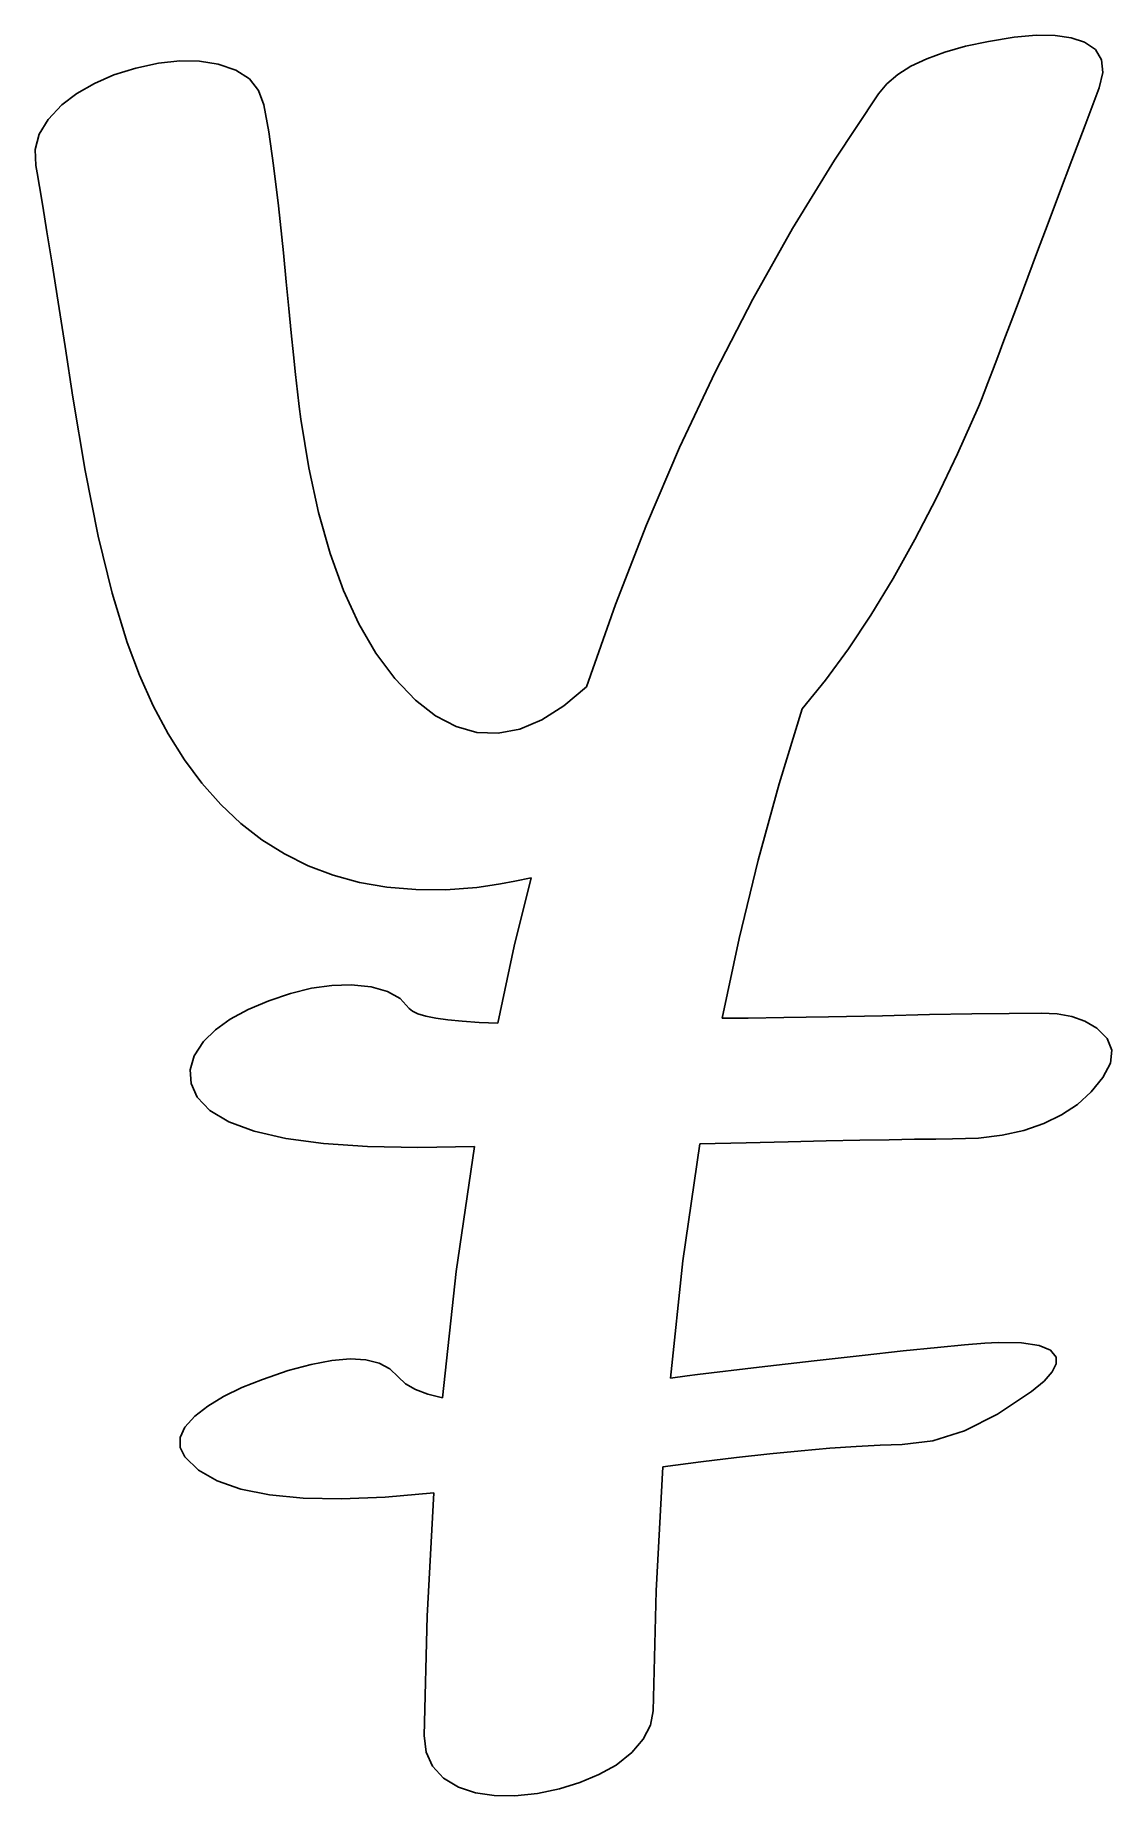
# Model space of a CAD drawing. Extents: x 0 to 12.1, y 0 to 19.8.
import ezdxf

# ---------------------------------------------------------------- set-up
doc = ezdxf.new("R2010")
doc.units = 0
doc.layers.get('0').update_dxf_attribs({"linetype": 'CONTINUOUS'})

msp = doc.modelspace()

# ---------------------------------------------------------------- linework, layer by layer
at = {"color": 0}
for p, q in [((11.289, 19.842), (11.042, 19.819)), ((11.503, 19.84), (11.289, 19.842)), ((10.26, 19.651), (10.056, 19.576)), ((10.493, 19.717), (10.26, 19.651)), ((10.753, 19.773), (10.493, 19.717)), ((11.042, 19.819), (10.753, 19.773)), ((11.685, 19.814), (11.503, 19.84)), ((11.833, 19.764), (11.685, 19.814)), ((11.958, 19.68), (11.833, 19.764)), ((12.028, 19.566), (11.958, 19.68)), ((1.139, 19.472), (0.894, 19.394)), ((1.395, 19.527), (1.139, 19.472)), ((1.635, 19.552), (1.395, 19.527)), ((1.86, 19.548), (1.635, 19.552)), ((2.069, 19.514), (1.86, 19.548)), ((2.268, 19.449), (2.069, 19.514)), ((2.42, 19.351), (2.268, 19.449)), ((9.878, 19.492), (9.729, 19.398)), ((10.056, 19.576), (9.878, 19.492)), ((12.042, 19.423), (12.028, 19.566)), ((0.674, 19.299), (0.477, 19.186)), ((0.894, 19.394), (0.674, 19.299)), ((2.525, 19.22), (2.42, 19.351)), ((9.608, 19.294), (9.514, 19.181)), ((9.729, 19.398), (9.608, 19.294)), ((11.842, 18.829), (12, 19.25)), ((12, 19.25), (12.042, 19.423)), ((0.306, 19.056), (0.152, 18.893)), ((0.477, 19.186), (0.306, 19.056)), ((2.583, 19.056), (2.525, 19.22)), ((2.639, 18.753), (2.583, 19.056)), ((9.514, 19.181), (9.016, 18.435)), ((0.152, 18.893), (0.052, 18.726)), ((0.052, 18.726), (0.006, 18.553)), ((2.694, 18.375), (2.639, 18.753)), ((11.693, 18.434), (11.842, 18.829)), ((0.006, 18.553), (0.014, 18.375)), ((0.014, 18.375), (0.03, 18.292)), ((0.03, 18.292), (0.056, 18.139)), ((2.75, 17.92), (2.694, 18.375)), ((9.016, 18.435), (8.543, 17.664)), ((11.554, 18.066), (11.693, 18.434)), ((0.056, 18.139), (0.092, 17.917)), ((11.425, 17.723), (11.554, 18.066)), ((0.092, 17.917), (0.139, 17.625)), ((2.806, 17.389), (2.75, 17.92)), ((8.543, 17.664), (8.094, 16.867)), ((11.306, 17.407), (11.425, 17.723)), ((0.139, 17.625), (0.196, 17.264)), ((0.196, 17.264), (0.264, 16.833)), ((2.836, 17.062), (2.806, 17.389)), ((11.197, 17.116), (11.306, 17.407)), ((11.097, 16.852), (11.197, 17.116)), ((2.865, 16.761), (2.836, 17.062)), ((8.094, 16.867), (7.67, 16.045)), ((0.264, 16.833), (0.342, 16.333)), ((2.892, 16.487), (2.865, 16.761)), ((11.007, 16.615), (11.097, 16.852)), ((2.917, 16.24), (2.892, 16.487)), ((10.927, 16.403), (11.007, 16.615)), ((0.342, 16.333), (0.431, 15.764)), ((10.856, 16.217), (10.927, 16.403)), ((2.94, 16.018), (2.917, 16.24)), ((10.796, 16.058), (10.856, 16.217)), ((2.962, 15.824), (2.94, 16.018)), ((7.67, 16.045), (7.271, 15.197)), ((10.704, 15.817), (10.745, 15.924)), ((10.745, 15.924), (10.796, 16.058)), ((0.431, 15.764), (0.568, 14.935)), ((2.982, 15.656), (2.962, 15.824)), ((10.639, 15.653), (10.651, 15.681)), ((10.651, 15.681), (10.672, 15.736)), ((10.672, 15.736), (10.704, 15.817)), ((3, 15.514), (2.982, 15.656)), ((3.09, 14.966), (3, 15.514)), ((10.404, 15.126), (10.639, 15.653)), ((7.271, 15.197), (6.897, 14.324)), ((10.166, 14.628), (10.404, 15.126)), ((0.568, 14.935), (0.715, 14.198)), ((3.2, 14.462), (3.09, 14.966)), ((9.923, 14.159), (10.166, 14.628)), ((3.331, 14.001), (3.2, 14.462)), ((6.897, 14.324), (6.547, 13.425)), ((0.715, 14.198), (0.873, 13.553)), ((9.677, 13.719), (9.923, 14.159)), ((3.483, 13.583), (3.331, 14.001)), ((9.427, 13.308), (9.677, 13.719)), ((0.873, 13.553), (1.042, 13)), ((3.654, 13.209), (3.483, 13.583)), ((6.547, 13.425), (6.222, 12.5)), ((9.173, 12.926), (9.427, 13.308)), ((3.846, 12.879), (3.654, 13.209)), ((1.042, 13), (1.182, 12.63)), ((8.915, 12.574), (9.173, 12.926)), ((4.059, 12.591), (3.846, 12.879)), ((1.182, 12.63), (1.337, 12.285)), ((4.292, 12.347), (4.059, 12.591)), ((6.222, 12.5), (5.967, 12.285)), ((8.653, 12.25), (8.915, 12.574)), ((4.519, 12.17), (4.292, 12.347)), ((1.337, 12.285), (1.506, 11.968)), ((4.751, 12.05), (4.519, 12.17)), ((5.716, 12.126), (5.469, 12.023)), ((5.967, 12.285), (5.716, 12.126)), ((8.393, 11.407), (8.653, 12.25)), ((1.506, 11.968), (1.689, 11.676)), ((4.986, 11.985), (4.751, 12.05)), ((5.226, 11.976), (4.986, 11.985)), ((5.469, 12.023), (5.226, 11.976)), ((1.689, 11.676), (1.886, 11.411)), ((1.886, 11.411), (2.098, 11.172)), ((8.156, 10.545), (8.393, 11.407)), ((2.098, 11.172), (2.323, 10.96)), ((2.323, 10.96), (2.562, 10.774)), ((2.562, 10.774), (2.816, 10.615)), ((2.816, 10.615), (3.084, 10.482)), ((7.942, 9.664), (8.156, 10.545)), ((3.084, 10.482), (3.365, 10.375)), ((3.365, 10.375), (3.661, 10.294)), ((5.597, 10.347), (5.406, 9.576)), ((5.413, 10.309), (5.597, 10.347)), ((3.661, 10.294), (3.971, 10.24)), ((3.971, 10.24), (4.296, 10.213)), ((4.296, 10.213), (4.634, 10.211)), ((4.634, 10.211), (4.986, 10.236)), ((4.986, 10.236), (5.108, 10.254)), ((5.108, 10.254), (5.25, 10.278)), ((5.25, 10.278), (5.413, 10.309)), ((5.406, 9.576), (5.222, 8.708)), ((7.75, 8.764), (7.942, 9.664)), ((3.35, 9.133), (3.121, 9.101)), ((3.569, 9.139), (3.35, 9.133)), ((3.792, 9.117), (3.569, 9.139)), ((2.639, 8.958), (2.405, 8.862)), ((2.885, 9.042), (2.639, 8.958)), ((3.121, 9.101), (2.885, 9.042)), ((3.976, 9.066), (3.792, 9.117)), ((4.119, 8.985), (3.976, 9.066)), ((4.222, 8.875), (4.119, 8.985)), ((2.205, 8.753), (2.037, 8.633)), ((2.405, 8.862), (2.205, 8.753)), ((4.259, 8.842), (4.222, 8.875)), ((4.321, 8.812), (4.259, 8.842)), ((4.408, 8.786), (4.321, 8.812)), ((4.521, 8.764), (4.408, 8.786)), ((4.658, 8.745), (4.521, 8.764)), ((4.821, 8.729), (4.658, 8.745)), ((8.045, 8.766), (7.75, 8.764)), ((8.444, 8.771), (8.045, 8.766)), ((8.948, 8.78), (8.444, 8.771)), ((9.556, 8.792), (8.948, 8.78)), ((10.089, 8.804), (9.556, 8.792)), ((10.566, 8.812), (10.089, 8.804)), ((10.985, 8.818), (10.566, 8.812)), ((11.347, 8.819), (10.985, 8.818)), ((11.527, 8.814), (11.347, 8.819)), ((11.691, 8.785), (11.527, 8.814)), ((11.839, 8.731), (11.691, 8.785)), ((11.972, 8.653), (11.839, 8.731)), ((2.037, 8.633), (1.903, 8.5)), ((5.009, 8.717), (4.821, 8.729)), ((5.222, 8.708), (5.009, 8.717)), ((12.091, 8.535), (11.972, 8.653)), ((12.142, 8.403), (12.091, 8.535)), ((1.799, 8.341), (1.753, 8.184)), ((1.903, 8.5), (1.799, 8.341)), ((12.126, 8.257), (12.142, 8.403)), ((1.753, 8.184), (1.765, 8.029)), ((12.042, 8.097), (12.126, 8.257)), ((1.765, 8.029), (1.833, 7.875)), ((11.909, 7.935), (12.042, 8.097)), ((1.833, 7.875), (1.976, 7.724)), ((11.575, 7.674), (11.754, 7.793)), ((11.754, 7.793), (11.909, 7.935)), ((1.976, 7.724), (2.19, 7.595)), ((2.19, 7.595), (2.475, 7.491)), ((11.152, 7.5), (11.375, 7.576)), ((11.375, 7.576), (11.575, 7.674)), ((2.475, 7.491), (2.83, 7.41)), ((2.83, 7.41), (3.256, 7.352)), ((3.256, 7.352), (3.753, 7.318)), ((7.306, 6.028), (7.5, 7.347)), ((7.5, 7.347), (8.021, 7.36)), ((8.021, 7.36), (8.496, 7.372)), ((8.496, 7.372), (8.923, 7.381)), ((8.923, 7.381), (9.302, 7.389)), ((9.302, 7.389), (9.634, 7.395)), ((9.634, 7.395), (9.919, 7.399)), ((9.919, 7.399), (10.157, 7.402)), ((10.157, 7.402), (10.347, 7.403)), ((10.347, 7.403), (10.638, 7.414)), ((10.638, 7.414), (10.906, 7.446)), ((10.906, 7.446), (11.152, 7.5)), ((3.753, 7.318), (4.32, 7.307)), ((4.32, 7.307), (4.958, 7.319)), ((4.958, 7.319), (4.75, 5.91)), ((7.167, 4.708), (7.306, 6.028)), ((4.75, 5.91), (4.597, 4.486)), ((9.329, 4.964), (8.788, 4.903)), ((9.792, 5.014), (9.329, 4.964)), ((10.176, 5.054), (9.792, 5.014)), ((10.483, 5.083), (10.176, 5.054)), ((10.711, 5.102), (10.483, 5.083)), ((10.861, 5.111), (10.711, 5.102)), ((11.126, 5.106), (10.861, 5.111)), ((11.323, 5.076), (11.126, 5.106)), ((11.452, 5.023), (11.323, 5.076)), ((11.514, 4.944), (11.452, 5.023)), ((2.858, 4.792), (2.569, 4.694)), ((3.118, 4.863), (2.858, 4.792)), ((3.351, 4.907), (3.118, 4.863)), ((3.556, 4.924), (3.351, 4.907)), ((3.733, 4.914), (3.556, 4.924)), ((3.882, 4.877), (3.733, 4.914)), ((4.003, 4.813), (3.882, 4.877)), ((4.097, 4.722), (4.003, 4.813)), ((8.169, 4.832), (7.472, 4.75)), ((8.788, 4.903), (8.169, 4.832)), ((11.379, 4.674), (11.472, 4.778)), ((11.472, 4.778), (11.517, 4.868)), ((11.517, 4.868), (11.514, 4.944)), ((2.334, 4.601), (2.128, 4.5)), ((2.569, 4.694), (2.334, 4.601)), ((4.181, 4.645), (4.097, 4.722)), ((4.292, 4.58), (4.181, 4.645)), ((4.431, 4.527), (4.292, 4.58)), ((7.354, 4.733), (7.167, 4.708)), ((7.472, 4.75), (7.354, 4.733)), ((11.236, 4.556), (11.379, 4.674)), ((1.952, 4.392), (1.806, 4.278)), ((2.128, 4.5), (1.952, 4.392)), ((4.597, 4.486), (4.431, 4.527)), ((10.853, 4.3), (11.236, 4.556)), ((1.806, 4.278), (1.694, 4.155)), ((10.483, 4.115), (10.853, 4.3)), ((1.694, 4.155), (1.639, 4.038)), ((1.639, 4.038), (1.639, 3.926)), ((9.778, 3.958), (10.124, 4.001)), ((10.124, 4.001), (10.483, 4.115)), ((1.639, 3.926), (1.694, 3.819)), ((1.694, 3.819), (1.848, 3.67)), ((7.511, 3.764), (7.913, 3.812)), ((7.913, 3.812), (8.289, 3.854)), ((8.289, 3.854), (8.639, 3.889)), ((8.639, 3.889), (8.963, 3.917)), ((8.963, 3.917), (9.26, 3.938)), ((9.26, 3.938), (9.532, 3.951)), ((9.532, 3.951), (9.778, 3.958)), ((1.848, 3.67), (2.057, 3.55)), ((7.007, 2.312), (7.083, 3.708)), ((7.083, 3.708), (7.511, 3.764)), ((2.057, 3.55), (2.323, 3.457)), ((2.323, 3.457), (2.646, 3.392)), ((2.646, 3.392), (3.025, 3.356)), ((3.952, 3.368), (4.5, 3.417)), ((4.5, 3.417), (4.424, 2.024)), ((3.025, 3.356), (3.46, 3.348)), ((3.46, 3.348), (3.952, 3.368)), ((6.972, 0.958), (7.007, 2.312)), ((4.424, 2.024), (4.389, 0.681)), ((6.861, 0.639), (6.941, 0.795)), ((6.941, 0.795), (6.972, 0.958)), ((4.389, 0.681), (4.413, 0.493)), ((6.733, 0.49), (6.861, 0.639)), ((4.413, 0.493), (4.486, 0.333)), ((6.556, 0.347), (6.733, 0.49)), ((4.486, 0.333), (4.608, 0.201)), ((4.608, 0.201), (4.778, 0.097)), ((6.146, 0.149), (6.359, 0.239)), ((6.359, 0.239), (6.556, 0.347)), ((4.778, 0.097), (4.969, 0.036)), ((4.969, 0.036), (5.181, 0.004)), ((5.181, 0.004), (5.413, 0.001)), ((5.413, 0.001), (5.667, 0.028)), ((5.667, 0.028), (5.915, 0.079)), ((5.915, 0.079), (6.146, 0.149))]:
    msp.add_line(p, q, dxfattribs=at)

doc.saveas('drawing.dxf')
